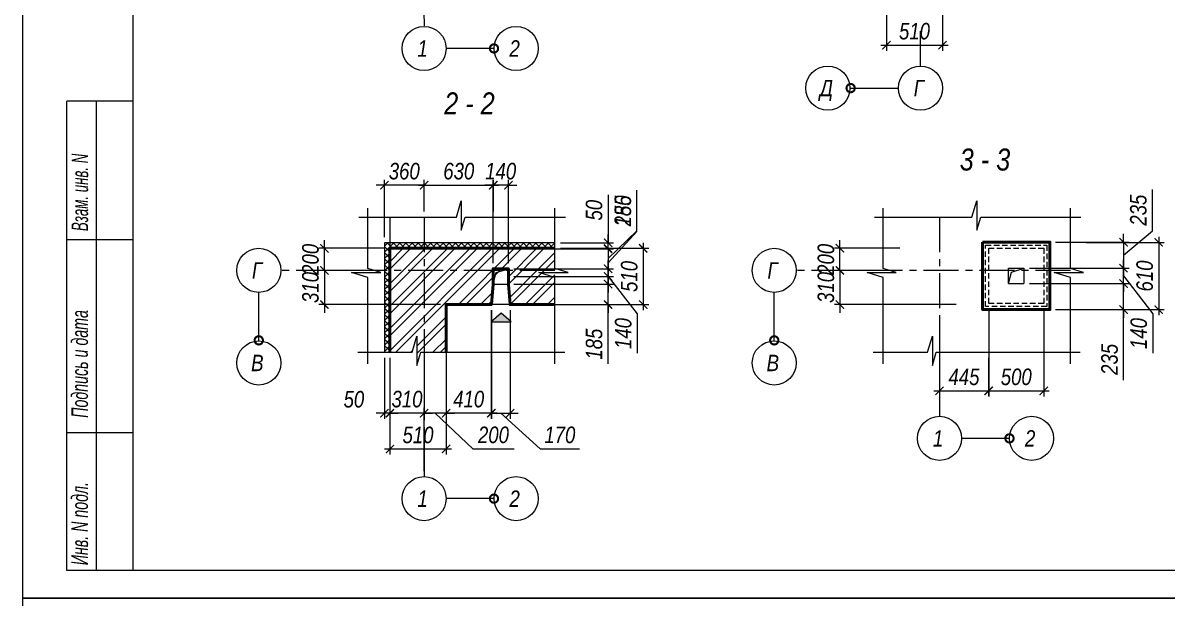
# Model space of a CAD drawing. Header units: millimetres. Extents: x 1582001 to 3303937, y 226471 to 491235.
# Drawn here: x 1708001 to 1728773, y 320955 to 331386 of the extents above; entities that cross this region are included whole.
import ezdxf
from ezdxf.enums import TextEntityAlignment as Align

# ---------------------------------------------------------------- set-up
doc = ezdxf.new("R2010")
doc.units = ezdxf.units.MM
for name, pattern in [('CENTER', [50.8, 31.75, -6.35, 6.35, -6.35]), ('DASHDOT', [25.4, 12.7, -6.35, 0, -6.35]), ('DASHED', [0.75, 0.5, -0.25])]:
    doc.linetypes.add(name, pattern=pattern)
doc.layers.get('Defpoints').update_dxf_attribs({"color": 255, "lineweight": 30})
for name, color, linetype, lineweight in [('A-Wall-G', 22, 'Continuous', 50), ('Лестница', 74, 'Continuous', 25), ('Оси', 251, 'CENTER', 9), ('Перегородки', 202, 'Continuous', 30), ('Размеры', 7, 'Continuous', 18), ('Стены несущие', 7, 'Continuous', 40), ('тонкие', 163, 'Continuous', 20), ('Утеплитель', 145, 'Continuous', 9), ('Штриховки', 251, 'Continuous', 20)]:
    doc.layers.add(name, color=color, linetype=linetype, lineweight=lineweight)
doc.layers.add('Формуляр', color=138, linetype='Continuous')
doc.styles.add('GOST 2.304', font='ARIALNI.TTF', dxfattribs={"width": 0.98, "height": 300})
doc.styles.add('STYLE1', font='ARIALNI.TTF', dxfattribs={"height": 300})
doc.styles.add('стиль1', font='ARIALNI.TTF', dxfattribs={"width": 0.98, "height": 300})
doc.dimstyles.new('50', dxfattribs={"dimtxt": 270, "dimasz": 150, "dimexe": 100, "dimexo": 100, "dimgap": 100, "dimtad": 1, "dimdec": 0, "dimlfac": 0.5, "dimzin": 0, "dimdsep": 46, "dimtxsty": 'стиль1', "dimblk": 'ARCHTICK', "dimcen": 0, "dimdle": 100, "dimclrd": 256, "dimclre": 256, "dimclrt": 256, "dimadec": 0, "dimazin": 0, "dimtfac": 1, "dimtdec": 0, "dimtix": 1, "dimtmove": 1, "dimatfit": 0, "dimldrblk": 'DOTSMALL', "dimfxl": 0, "dimtolj": 1, "dimtzin": 0, "dimlwd": -1, "dimlwe": -1, "dimarcsym": 0})

# ---------------------------------------------------------------- blocks, each defined once
blk = doc.blocks.new('_ArchTick')
at = {"color": 0, "linetype": 'ByBlock', "const_width": 0.15}
blk.add_lwpolyline([(-0.5, -0.5), (0.5, 0.5)], dxfattribs=at)
blk = doc.blocks.new('*D914')
at = {"layer": 'Defpoints', "color": 0, "lineweight": -3, "ltscale": 100, "transparency": 16777216}
for p in [(1716505, 326278), (1716845, 326278), (1716845, 324308)]:
    blk.add_point(p, dxfattribs=at)
at = {"layer": 'Размеры', "ltscale": 100, "transparency": 16777216}
for p, q in [((1716505, 326178), (1716505, 324208)), ((1716845, 326178), (1716845, 324208)), ((1716505, 324308), (1716355, 324308)), ((1716505, 324308), (1716845, 324308)), ((1716505, 324308), (1716845, 324308)), ((1716675, 324308), (1717391, 323660)), ((1716845, 324308), (1716995, 324308)), ((1717391, 323660), (1718106, 323660))]:
    blk.add_line(p, q, dxfattribs=at)
at = {"layer": 'Размеры', "ltscale": 100, "transparency": 16777216, "xscale": 150, "yscale": 150, "zscale": 150}
blk.add_blockref('_ArchTick', (1716505, 324308), dxfattribs=at)
at = {"layer": 'Размеры', "ltscale": 100, "transparency": 16777216, "xscale": 150, "yscale": 150, "zscale": 150, "rotation": 180}
blk.add_blockref('_ArchTick', (1716845, 324308), dxfattribs=at)
at = {"layer": 'Размеры', "ltscale": 100, "transparency": 16777216, "insert": (1717749, 323913), "char_height": 300, "attachment_point": 5, "style": 'стиль1'}
blk.add_mtext('\\A1;170', dxfattribs=at)
blk = doc.blocks.new('_DotSmall')
at = {"color": 0, "linetype": 'ByBlock', "const_width": 0.5}
blk.add_lwpolyline([(-0.0625, 0, 1), (0.0625, 0, 1)], format="xyb", close=True, dxfattribs=at)
blk = doc.blocks.new('*D915')
at = {"layer": 'Defpoints', "color": 0, "lineweight": -3, "ltscale": 100, "transparency": 16777216}
for p in [(1715684, 326278), (1716504, 326278), (1715684, 324308)]:
    blk.add_point(p, dxfattribs=at)
at = {"layer": 'Размеры', "ltscale": 100, "transparency": 16777216}
for p, q in [((1715684, 326178), (1715684, 324208)), ((1716504, 326178), (1716504, 324208)), ((1716604, 324308), (1715584, 324308))]:
    blk.add_line(p, q, dxfattribs=at)
at = {"layer": 'Размеры', "ltscale": 100, "transparency": 16777216, "xscale": 150, "yscale": 150, "zscale": 150, "rotation": 180}
blk.add_blockref('_ArchTick', (1715684, 324308), dxfattribs=at)
at = {"layer": 'Размеры', "ltscale": 100, "transparency": 16777216, "xscale": 150, "yscale": 150, "zscale": 150}
blk.add_blockref('_ArchTick', (1716504, 324308), dxfattribs=at)
at = {"layer": 'Размеры', "ltscale": 100, "transparency": 16777216, "insert": (1716094, 324562), "char_height": 300, "attachment_point": 5, "style": 'стиль1'}
blk.add_mtext('\\A1;410', dxfattribs=at)
blk = doc.blocks.new('*D916')
at = {"layer": 'Defpoints', "color": 0, "lineweight": -3, "ltscale": 100, "transparency": 16777216}
for p in [(1715684, 325413), (1715284, 324308), (1715284, 323158)]:
    blk.add_point(p, dxfattribs=at)
at = {"layer": 'Размеры', "ltscale": 100, "transparency": 16777216}
for p, q in [((1715684, 325313), (1715684, 324208)), ((1715284, 324308), (1715134, 324308)), ((1715284, 323258), (1715284, 324408)), ((1715684, 324308), (1715284, 324308)), ((1715684, 324308), (1715284, 324308)), ((1715484, 324308), (1716172, 323660)), ((1715684, 324308), (1715834, 324308)), ((1716172, 323660), (1716917, 323660))]:
    blk.add_line(p, q, dxfattribs=at)
at = {"layer": 'Размеры', "ltscale": 100, "transparency": 16777216, "xscale": 150, "yscale": 150, "zscale": 150}
blk.add_blockref('_ArchTick', (1715284, 324308), dxfattribs=at)
at = {"layer": 'Размеры', "ltscale": 100, "transparency": 16777216, "xscale": 150, "yscale": 150, "zscale": 150, "rotation": 180}
blk.add_blockref('_ArchTick', (1715684, 324308), dxfattribs=at)
at = {"layer": 'Размеры', "ltscale": 100, "transparency": 16777216, "insert": (1716544, 323913), "char_height": 300, "attachment_point": 5, "style": 'стиль1'}
blk.add_mtext('\\A1;200', dxfattribs=at)
blk = doc.blocks.new('*D917')
at = {"layer": 'Defpoints', "color": 0, "lineweight": -3, "ltscale": 100, "transparency": 16777216}
for p in [(1714664, 325413), (1715284, 325413), (1714664, 324308)]:
    blk.add_point(p, dxfattribs=at)
at = {"layer": 'Размеры', "ltscale": 100, "transparency": 16777216}
for p, q in [((1714664, 325313), (1714664, 324208)), ((1715284, 325313), (1715284, 324208)), ((1714664, 324308), (1714514, 324308)), ((1715284, 324308), (1714664, 324308)), ((1715284, 324308), (1715434, 324308))]:
    blk.add_line(p, q, dxfattribs=at)
at = {"layer": 'Размеры', "ltscale": 100, "transparency": 16777216, "xscale": 150, "yscale": 150, "zscale": 150}
blk.add_blockref('_ArchTick', (1714664, 324308), dxfattribs=at)
at = {"layer": 'Размеры', "ltscale": 100, "transparency": 16777216, "xscale": 150, "yscale": 150, "zscale": 150, "rotation": 180}
blk.add_blockref('_ArchTick', (1715284, 324308), dxfattribs=at)
at = {"layer": 'Размеры', "ltscale": 100, "transparency": 16777216, "insert": (1714974, 324562), "char_height": 300, "attachment_point": 5, "style": 'стиль1'}
blk.add_mtext('\\A1;310', dxfattribs=at)
blk = doc.blocks.new('*D918')
at = {"layer": 'Defpoints', "color": 0, "lineweight": -3, "ltscale": 100, "transparency": 16777216}
for p in [(1716536, 328443), (1716536, 326929), (1716815, 326929)]:
    blk.add_point(p, dxfattribs=at)
at = {"layer": 'Размеры', "ltscale": 100, "transparency": 16777216}
for p, q in [((1716536, 328443), (1716386, 328443)), ((1716536, 327029), (1716536, 328543)), ((1716815, 328443), (1716536, 328443)), ((1716815, 327029), (1716815, 328543)), ((1716815, 328443), (1716965, 328443))]:
    blk.add_line(p, q, dxfattribs=at)
at = {"layer": 'Размеры', "ltscale": 100, "transparency": 16777216, "xscale": 150, "yscale": 150, "zscale": 150}
blk.add_blockref('_ArchTick', (1716536, 328443), dxfattribs=at)
at = {"layer": 'Размеры', "ltscale": 100, "transparency": 16777216, "xscale": 150, "yscale": 150, "zscale": 150, "rotation": 180}
blk.add_blockref('_ArchTick', (1716815, 328443), dxfattribs=at)
at = {"layer": 'Размеры', "ltscale": 100, "transparency": 16777216, "insert": (1716675, 328696), "char_height": 300, "attachment_point": 5, "style": 'стиль1'}
blk.add_mtext('\\A1;140', dxfattribs=at)
blk = doc.blocks.new('*D919')
at = {"layer": 'Defpoints', "color": 0, "lineweight": -3, "ltscale": 100, "transparency": 16777216}
for p in [(1716543, 328443), (1715284, 327865), (1716543, 327865)]:
    blk.add_point(p, dxfattribs=at)
at = {"layer": 'Размеры', "ltscale": 100, "transparency": 16777216}
for p, q in [((1715184, 328443), (1716643, 328443)), ((1715284, 327965), (1715284, 328543)), ((1716543, 327965), (1716543, 328543))]:
    blk.add_line(p, q, dxfattribs=at)
at = {"layer": 'Размеры', "ltscale": 100, "transparency": 16777216, "xscale": 150, "yscale": 150, "zscale": 150, "rotation": 180}
blk.add_blockref('_ArchTick', (1715284, 328443), dxfattribs=at)
at = {"layer": 'Размеры', "ltscale": 100, "transparency": 16777216, "xscale": 150, "yscale": 150, "zscale": 150}
blk.add_blockref('_ArchTick', (1716543, 328443), dxfattribs=at)
at = {"layer": 'Размеры', "ltscale": 100, "transparency": 16777216, "insert": (1715914, 328696), "char_height": 300, "attachment_point": 5, "style": 'стиль1'}
blk.add_mtext('\\A1;630', dxfattribs=at)
blk = doc.blocks.new('*D920')
at = {"layer": 'Defpoints', "color": 0, "lineweight": -3, "ltscale": 100, "transparency": 16777216}
for p in [(1714564, 328443), (1715284, 327865), (1714564, 327398)]:
    blk.add_point(p, dxfattribs=at)
at = {"layer": 'Размеры', "ltscale": 100, "transparency": 16777216}
for p, q in [((1714564, 328443), (1714414, 328443)), ((1714564, 327498), (1714564, 328543)), ((1715284, 328443), (1714564, 328443)), ((1715284, 327965), (1715284, 328543)), ((1715284, 328443), (1715434, 328443))]:
    blk.add_line(p, q, dxfattribs=at)
at = {"layer": 'Размеры', "ltscale": 100, "transparency": 16777216, "xscale": 150, "yscale": 150, "zscale": 150}
blk.add_blockref('_ArchTick', (1714564, 328443), dxfattribs=at)
at = {"layer": 'Размеры', "ltscale": 100, "transparency": 16777216, "xscale": 150, "yscale": 150, "zscale": 150, "rotation": 180}
blk.add_blockref('_ArchTick', (1715284, 328443), dxfattribs=at)
at = {"layer": 'Размеры', "ltscale": 100, "transparency": 16777216, "insert": (1714924, 328696), "char_height": 300, "attachment_point": 5, "style": 'стиль1'}
blk.add_mtext('\\A1;360', dxfattribs=at)
blk = doc.blocks.new('*D921')
at = {"layer": 'Defpoints', "color": 0, "lineweight": -3, "ltscale": 100, "transparency": 16777216}
for p in [(1714664, 325413), (1715684, 325413), (1715684, 323659)]:
    blk.add_point(p, dxfattribs=at)
at = {"layer": 'Размеры', "ltscale": 100, "transparency": 16777216}
for p, q in [((1714664, 325313), (1714664, 323559)), ((1715684, 325313), (1715684, 323559)), ((1714564, 323659), (1715784, 323659))]:
    blk.add_line(p, q, dxfattribs=at)
at = {"layer": 'Размеры', "ltscale": 100, "transparency": 16777216, "xscale": 150, "yscale": 150, "zscale": 150, "rotation": 180}
blk.add_blockref('_ArchTick', (1714664, 323659), dxfattribs=at)
at = {"layer": 'Размеры', "ltscale": 100, "transparency": 16777216, "xscale": 150, "yscale": 150, "zscale": 150}
blk.add_blockref('_ArchTick', (1715684, 323659), dxfattribs=at)
at = {"layer": 'Размеры', "ltscale": 100, "transparency": 16777216, "insert": (1715174, 323912), "char_height": 300, "attachment_point": 5, "style": 'стиль1'}
blk.add_mtext('\\A1;510', dxfattribs=at)
blk = doc.blocks.new('*D922')
at = {"layer": 'Defpoints', "color": 0, "lineweight": -3, "ltscale": 100, "transparency": 16777216}
for p in [(1714564, 325413), (1714664, 325413), (1714564, 324308)]:
    blk.add_point(p, dxfattribs=at)
at = {"layer": 'Размеры', "ltscale": 100, "transparency": 16777216}
for p, q in [((1714564, 325313), (1714564, 324208)), ((1714664, 325313), (1714664, 324208)), ((1714564, 324308), (1714414, 324308)), ((1714664, 324308), (1714564, 324308)), ((1714664, 324308), (1714814, 324308))]:
    blk.add_line(p, q, dxfattribs=at)
at = {"layer": 'Размеры', "ltscale": 100, "transparency": 16777216, "xscale": 150, "yscale": 150, "zscale": 150}
blk.add_blockref('_ArchTick', (1714564, 324308), dxfattribs=at)
at = {"layer": 'Размеры', "ltscale": 100, "transparency": 16777216, "xscale": 150, "yscale": 150, "zscale": 150, "rotation": 180}
blk.add_blockref('_ArchTick', (1714664, 324308), dxfattribs=at)
at = {"layer": 'Размеры', "ltscale": 100, "transparency": 16777216, "insert": (1714010, 324559), "char_height": 300, "attachment_point": 5, "style": 'стиль1'}
blk.add_mtext('\\A1;50', dxfattribs=at)
blk = doc.blocks.new('*D923')
at = {"layer": 'Defpoints', "color": 0, "lineweight": -3, "ltscale": 100, "transparency": 16777216}
for p in [(1717660, 327298), (1716816, 326928), (1718624, 326928)]:
    blk.add_point(p, dxfattribs=at)
at = {"layer": 'Размеры', "ltscale": 100, "transparency": 16777216}
for p, q in [((1719147, 327616), (1719147, 328334)), ((1718624, 327113), (1719147, 327616)), ((1718624, 327298), (1718624, 327448)), ((1717760, 327298), (1718724, 327298)), ((1718624, 327298), (1718624, 326928)), ((1718624, 327298), (1718624, 326928)), ((1716916, 326928), (1718724, 326928)), ((1718624, 326928), (1718624, 326778))]:
    blk.add_line(p, q, dxfattribs=at)
at = {"layer": 'Размеры', "ltscale": 100, "transparency": 16777216, "xscale": 150, "yscale": 150, "zscale": 150}
for p, rotation in [((1718624, 327298), 270), ((1718624, 326928), 90)]:
    blk.add_blockref('_ArchTick', p, dxfattribs=dict(at, rotation=rotation))
at = {"layer": 'Размеры', "ltscale": 100, "transparency": 16777216, "insert": (1718894, 327975), "char_height": 300, "attachment_point": 5, "rotation": 90, "style": 'стиль1'}
blk.add_mtext('\\A1;185', dxfattribs=at)
blk = doc.blocks.new('*D924')
at = {"layer": 'Defpoints', "color": 0, "lineweight": -3, "ltscale": 100, "transparency": 16777216}
for p in [(1716816, 326928), (1718624, 326928), (1716815, 326649)]:
    blk.add_point(p, dxfattribs=at)
at = {"layer": 'Размеры', "ltscale": 100, "transparency": 16777216}
for p, q in [((1718624, 326928), (1718624, 327078)), ((1716916, 326928), (1718724, 326928)), ((1718624, 326649), (1718624, 326928)), ((1718624, 326649), (1718624, 326928)), ((1718624, 326788), (1719154, 326110)), ((1716915, 326649), (1718724, 326649)), ((1718624, 326649), (1718624, 326499)), ((1719154, 326110), (1719154, 325395))]:
    blk.add_line(p, q, dxfattribs=at)
at = {"layer": 'Размеры', "ltscale": 100, "transparency": 16777216, "xscale": 150, "yscale": 150, "zscale": 150}
for p, rotation in [((1718624, 326928), 270), ((1718624, 326649), 90)]:
    blk.add_blockref('_ArchTick', p, dxfattribs=dict(at, rotation=rotation))
at = {"layer": 'Размеры', "ltscale": 100, "transparency": 16777216, "insert": (1718900, 325753), "char_height": 300, "attachment_point": 5, "rotation": 90, "style": 'стиль1'}
blk.add_mtext('\\A1;140', dxfattribs=at)
blk = doc.blocks.new('*D925')
at = {"layer": 'Defpoints', "color": 0, "lineweight": -3, "ltscale": 100, "transparency": 16777216}
for p in [(1716815, 326649), (1718624, 326649), (1716845, 326278)]:
    blk.add_point(p, dxfattribs=at)
at = {"layer": 'Размеры', "ltscale": 100, "transparency": 16777216}
for p, q in [((1718624, 326649), (1718624, 326799)), ((1716915, 326649), (1718724, 326649)), ((1718624, 326278), (1718624, 326649)), ((1718624, 326278), (1718624, 326649)), ((1716945, 326278), (1718724, 326278)), ((1718624, 326278), (1718624, 326128)), ((1718624, 325201), (1718624, 326278))]:
    blk.add_line(p, q, dxfattribs=at)
at = {"layer": 'Размеры', "ltscale": 100, "transparency": 16777216, "xscale": 150, "yscale": 150, "zscale": 150}
for p, rotation in [((1718624, 326649), 270), ((1718624, 326278), 90)]:
    blk.add_blockref('_ArchTick', p, dxfattribs=dict(at, rotation=rotation))
at = {"layer": 'Размеры', "ltscale": 100, "transparency": 16777216, "insert": (1718371, 325560), "char_height": 300, "attachment_point": 5, "rotation": 90, "style": 'стиль1'}
blk.add_mtext('\\A1;185', dxfattribs=at)
blk = doc.blocks.new('*D926')
at = {"layer": 'Defpoints', "color": 0, "lineweight": -3, "ltscale": 100, "transparency": 16777216}
for p in [(1717660, 327398), (1718624, 327398), (1717660, 327298)]:
    blk.add_point(p, dxfattribs=at)
at = {"layer": 'Размеры', "ltscale": 100, "transparency": 16777216}
for p, q in [((1718624, 328266), (1718624, 327398)), ((1717760, 327398), (1718724, 327398)), ((1718624, 327398), (1718624, 327548)), ((1718624, 327298), (1718624, 327398)), ((1718624, 327298), (1718624, 327398)), ((1717760, 327298), (1718724, 327298)), ((1718624, 327298), (1718624, 327148))]:
    blk.add_line(p, q, dxfattribs=at)
at = {"layer": 'Размеры', "ltscale": 100, "transparency": 16777216, "xscale": 150, "yscale": 150, "zscale": 150}
for p, rotation in [((1718624, 327398), 270), ((1718624, 327298), 90)]:
    blk.add_blockref('_ArchTick', p, dxfattribs=dict(at, rotation=rotation))
at = {"layer": 'Размеры', "ltscale": 100, "transparency": 16777216, "insert": (1718371, 327989), "char_height": 300, "attachment_point": 5, "rotation": 90, "style": 'стиль1'}
blk.add_mtext('\\A1;50', dxfattribs=at)
blk = doc.blocks.new('*D927')
at = {"layer": 'Defpoints', "color": 0, "lineweight": -3, "ltscale": 100, "transparency": 16777216}
for p in [(1713475, 327298), (1714664, 327298), (1714664, 326898)]:
    blk.add_point(p, dxfattribs=at)
at = {"layer": 'Размеры', "ltscale": 100, "transparency": 16777216}
for p, q in [((1713475, 327298), (1713475, 327448)), ((1714564, 327298), (1713375, 327298)), ((1713475, 326898), (1713475, 327298)), ((1714564, 326898), (1713375, 326898)), ((1713475, 326898), (1713475, 326748))]:
    blk.add_line(p, q, dxfattribs=at)
at = {"layer": 'Размеры', "ltscale": 100, "transparency": 16777216, "xscale": 150, "yscale": 150, "zscale": 150}
for p, rotation in [((1713475, 327298), 270), ((1713475, 326898), 90)]:
    blk.add_blockref('_ArchTick', p, dxfattribs=dict(at, rotation=rotation))
at = {"layer": 'Размеры', "ltscale": 100, "transparency": 16777216, "insert": (1713222, 327098), "char_height": 300, "attachment_point": 5, "rotation": 90, "style": 'стиль1'}
blk.add_mtext('\\A1;200', dxfattribs=at)
blk = doc.blocks.new('*D928')
at = {"layer": 'Defpoints', "color": 0, "lineweight": -3, "ltscale": 100, "transparency": 16777216}
for p in [(1714664, 326898), (1713475, 326278), (1715684, 326278)]:
    blk.add_point(p, dxfattribs=at)
at = {"layer": 'Размеры', "ltscale": 100, "transparency": 16777216}
for p, q in [((1713475, 326898), (1713475, 327048)), ((1714564, 326898), (1713375, 326898)), ((1713475, 326898), (1713475, 326278)), ((1715584, 326278), (1713375, 326278)), ((1713475, 326278), (1713475, 326128))]:
    blk.add_line(p, q, dxfattribs=at)
at = {"layer": 'Размеры', "ltscale": 100, "transparency": 16777216, "xscale": 150, "yscale": 150, "zscale": 150}
for p, rotation in [((1713475, 326898), 270), ((1713475, 326278), 90)]:
    blk.add_blockref('_ArchTick', p, dxfattribs=dict(at, rotation=rotation))
at = {"layer": 'Размеры', "ltscale": 100, "transparency": 16777216, "insert": (1713222, 326588), "char_height": 300, "attachment_point": 5, "rotation": 90, "style": 'стиль1'}
blk.add_mtext('\\A1;310', dxfattribs=at)
blk = doc.blocks.new('*D929')
at = {"layer": 'Defpoints', "color": 0, "lineweight": -3, "ltscale": 100, "transparency": 16777216}
for p in [(1717842, 327298), (1717842, 326278), (1719262, 326278)]:
    blk.add_point(p, dxfattribs=at)
at = {"layer": 'Размеры', "ltscale": 100, "transparency": 16777216}
for p, q in [((1719262, 327398), (1719262, 326178)), ((1717942, 327298), (1719362, 327298)), ((1717942, 326278), (1719362, 326278))]:
    blk.add_line(p, q, dxfattribs=at)
at = {"layer": 'Размеры', "ltscale": 100, "transparency": 16777216, "xscale": 150, "yscale": 150, "zscale": 150}
for p, rotation in [((1719262, 327298), 90), ((1719262, 326278), 270)]:
    blk.add_blockref('_ArchTick', p, dxfattribs=dict(at, rotation=rotation))
at = {"layer": 'Размеры', "ltscale": 100, "transparency": 16777216, "insert": (1719009, 326788), "char_height": 300, "attachment_point": 5, "rotation": 90, "style": 'стиль1'}
blk.add_mtext('\\A1;510', dxfattribs=at)
blk = doc.blocks.new('*D930')
at = {"layer": 'Defpoints', "color": 0, "lineweight": -3, "ltscale": 100, "transparency": 16777216}
for p in [(1724640, 326054), (1725530, 325413), (1725530, 324714)]:
    blk.add_point(p, dxfattribs=at)
at = {"layer": 'Размеры', "ltscale": 100, "transparency": 16777216}
for p, q in [((1724640, 325954), (1724640, 324614)), ((1725530, 325313), (1725530, 324614)), ((1724540, 324714), (1725630, 324714))]:
    blk.add_line(p, q, dxfattribs=at)
at = {"layer": 'Размеры', "ltscale": 100, "transparency": 16777216, "xscale": 150, "yscale": 150, "zscale": 150, "rotation": 180}
blk.add_blockref('_ArchTick', (1724640, 324714), dxfattribs=at)
at = {"layer": 'Размеры', "ltscale": 100, "transparency": 16777216, "xscale": 150, "yscale": 150, "zscale": 150}
blk.add_blockref('_ArchTick', (1725530, 324714), dxfattribs=at)
at = {"layer": 'Размеры', "ltscale": 100, "transparency": 16777216, "insert": (1725085, 324966), "char_height": 300, "attachment_point": 5, "style": 'стиль1'}
blk.add_mtext('\\A1;445', dxfattribs=at)
blk = doc.blocks.new('*D933')
at = {"layer": 'Defpoints', "color": 0, "lineweight": -3, "ltscale": 100, "transparency": 16777216}
for p in [(1726645, 327408), (1726174, 326938), (1727982, 326938)]:
    blk.add_point(p, dxfattribs=at)
at = {"layer": 'Размеры', "ltscale": 100, "transparency": 16777216}
for p, q in [((1728506, 327616), (1728506, 328364)), ((1727982, 327173), (1728506, 327616)), ((1726745, 327408), (1728082, 327408)), ((1727982, 327408), (1727982, 327558)), ((1727982, 327408), (1727982, 326938)), ((1727982, 327408), (1727982, 326938)), ((1726274, 326938), (1728082, 326938)), ((1727982, 326938), (1727982, 326788))]:
    blk.add_line(p, q, dxfattribs=at)
at = {"layer": 'Размеры', "ltscale": 100, "transparency": 16777216, "xscale": 150, "yscale": 150, "zscale": 150}
for p, rotation in [((1727982, 327408), 270), ((1727982, 326938), 90)]:
    blk.add_blockref('_ArchTick', p, dxfattribs=dict(at, rotation=rotation))
at = {"layer": 'Размеры', "ltscale": 100, "transparency": 16777216, "insert": (1728252, 327990), "char_height": 300, "attachment_point": 5, "rotation": 90, "style": 'стиль1'}
blk.add_mtext('\\A1;235', dxfattribs=at)
blk = doc.blocks.new('*D934')
at = {"layer": 'Defpoints', "color": 0, "lineweight": -3, "ltscale": 100, "transparency": 16777216}
for p in [(1726174, 326938), (1727982, 326938), (1726174, 326658)]:
    blk.add_point(p, dxfattribs=at)
at = {"layer": 'Размеры', "ltscale": 100, "transparency": 16777216}
for p, q in [((1727982, 326938), (1727982, 327088)), ((1726274, 326938), (1728082, 326938)), ((1727982, 326658), (1727982, 326938)), ((1727982, 326658), (1727982, 326938)), ((1727982, 326798), (1728512, 326110)), ((1726274, 326658), (1728082, 326658)), ((1727982, 326658), (1727982, 326508)), ((1728512, 326110), (1728512, 325395))]:
    blk.add_line(p, q, dxfattribs=at)
at = {"layer": 'Размеры', "ltscale": 100, "transparency": 16777216, "xscale": 150, "yscale": 150, "zscale": 150}
for p, rotation in [((1727982, 326938), 270), ((1727982, 326658), 90)]:
    blk.add_blockref('_ArchTick', p, dxfattribs=dict(at, rotation=rotation))
at = {"layer": 'Размеры', "ltscale": 100, "transparency": 16777216, "insert": (1728259, 325753), "char_height": 300, "attachment_point": 5, "rotation": 90, "style": 'стиль1'}
blk.add_mtext('\\A1;140', dxfattribs=at)
blk = doc.blocks.new('*D935')
at = {"layer": 'Defpoints', "color": 0, "lineweight": -3, "ltscale": 100, "transparency": 16777216}
for p in [(1726174, 326658), (1727982, 326658), (1726645, 326188)]:
    blk.add_point(p, dxfattribs=at)
at = {"layer": 'Размеры', "ltscale": 100, "transparency": 16777216}
for p, q in [((1727982, 326658), (1727982, 326808)), ((1726274, 326658), (1728082, 326658)), ((1727982, 326188), (1727982, 326658)), ((1727982, 326188), (1727982, 326658)), ((1726745, 326188), (1728082, 326188)), ((1727982, 326188), (1727982, 326038)), ((1727982, 324910), (1727982, 326188))]:
    blk.add_line(p, q, dxfattribs=at)
at = {"layer": 'Размеры', "ltscale": 100, "transparency": 16777216, "xscale": 150, "yscale": 150, "zscale": 150}
for p, rotation in [((1727982, 326658), 270), ((1727982, 326188), 90)]:
    blk.add_blockref('_ArchTick', p, dxfattribs=dict(at, rotation=rotation))
at = {"layer": 'Размеры', "ltscale": 100, "transparency": 16777216, "insert": (1727729, 325284), "char_height": 300, "attachment_point": 5, "rotation": 90, "style": 'стиль1'}
blk.add_mtext('\\A1;235', dxfattribs=at)
blk = doc.blocks.new('*D936')
at = {"layer": 'Defpoints', "color": 0, "lineweight": -3, "ltscale": 100, "transparency": 16777216}
for p in [(1722833, 327298), (1724022, 327298), (1724022, 326898)]:
    blk.add_point(p, dxfattribs=at)
at = {"layer": 'Размеры', "ltscale": 100, "transparency": 16777216}
for p, q in [((1722833, 327298), (1722833, 327448)), ((1723922, 327298), (1722733, 327298)), ((1722833, 326898), (1722833, 327298)), ((1723922, 326898), (1722733, 326898)), ((1722833, 326898), (1722833, 326748))]:
    blk.add_line(p, q, dxfattribs=at)
at = {"layer": 'Размеры', "ltscale": 100, "transparency": 16777216, "xscale": 150, "yscale": 150, "zscale": 150}
for p, rotation in [((1722833, 327298), 270), ((1722833, 326898), 90)]:
    blk.add_blockref('_ArchTick', p, dxfattribs=dict(at, rotation=rotation))
at = {"layer": 'Размеры', "ltscale": 100, "transparency": 16777216, "insert": (1722580, 327098), "char_height": 300, "attachment_point": 5, "rotation": 90, "style": 'стиль1'}
blk.add_mtext('\\A1;200', dxfattribs=at)
blk = doc.blocks.new('*D931')
at = {"layer": 'Defpoints', "color": 0, "lineweight": -3, "ltscale": 100, "transparency": 16777216}
for p in [(1724022, 326898), (1722833, 326278), (1725042, 326278)]:
    blk.add_point(p, dxfattribs=at)
at = {"layer": 'Размеры', "ltscale": 100, "transparency": 16777216}
for p, q in [((1722833, 326898), (1722833, 327048)), ((1723922, 326898), (1722733, 326898)), ((1722833, 326898), (1722833, 326278)), ((1724942, 326278), (1722733, 326278)), ((1722833, 326278), (1722833, 326128))]:
    blk.add_line(p, q, dxfattribs=at)
at = {"layer": 'Размеры', "ltscale": 100, "transparency": 16777216, "xscale": 150, "yscale": 150, "zscale": 150}
for p, rotation in [((1722833, 326898), 270), ((1722833, 326278), 90)]:
    blk.add_blockref('_ArchTick', p, dxfattribs=dict(at, rotation=rotation))
at = {"layer": 'Размеры', "ltscale": 100, "transparency": 16777216, "insert": (1722580, 326588), "char_height": 300, "attachment_point": 5, "rotation": 90, "style": 'стиль1'}
blk.add_mtext('\\A1;310', dxfattribs=at)
blk = doc.blocks.new('*D932')
at = {"layer": 'Defpoints', "color": 0, "lineweight": -3, "ltscale": 100, "transparency": 16777216}
for p in [(1727206, 327406), (1727200, 326186), (1728620, 326186)]:
    blk.add_point(p, dxfattribs=at)
at = {"layer": 'Размеры', "ltscale": 100, "transparency": 16777216}
for p, q in [((1727306, 327406), (1728720, 327406)), ((1728620, 327506), (1728620, 326086)), ((1727300, 326186), (1728720, 326186))]:
    blk.add_line(p, q, dxfattribs=at)
at = {"layer": 'Размеры', "ltscale": 100, "transparency": 16777216, "xscale": 150, "yscale": 150, "zscale": 150}
for p, rotation in [((1728620, 327406), 90), ((1728620, 326186), 270)]:
    blk.add_blockref('_ArchTick', p, dxfattribs=dict(at, rotation=rotation))
at = {"layer": 'Размеры', "ltscale": 100, "transparency": 16777216, "insert": (1728367, 326796), "char_height": 300, "attachment_point": 5, "rotation": 90, "style": 'стиль1'}
blk.add_mtext('\\A1;610', dxfattribs=at)
blk = doc.blocks.new('*D937')
at = {"layer": 'Defpoints', "color": 0, "lineweight": -3, "ltscale": 100, "transparency": 16777216}
for p in [(1725534, 326298), (1726534, 326298), (1726534, 324713)]:
    blk.add_point(p, dxfattribs=at)
at = {"layer": 'Размеры', "ltscale": 100, "transparency": 16777216}
for p, q in [((1725534, 326198), (1725534, 324613)), ((1726534, 326198), (1726534, 324613)), ((1725434, 324713), (1726634, 324713))]:
    blk.add_line(p, q, dxfattribs=at)
at = {"layer": 'Размеры', "ltscale": 100, "transparency": 16777216, "xscale": 150, "yscale": 150, "zscale": 150, "rotation": 180}
blk.add_blockref('_ArchTick', (1725534, 324713), dxfattribs=at)
at = {"layer": 'Размеры', "ltscale": 100, "transparency": 16777216, "xscale": 150, "yscale": 150, "zscale": 150}
blk.add_blockref('_ArchTick', (1726534, 324713), dxfattribs=at)
at = {"layer": 'Размеры', "ltscale": 100, "transparency": 16777216, "insert": (1726034, 324966), "char_height": 300, "attachment_point": 5, "style": 'стиль1'}
blk.add_mtext('\\A1;500', dxfattribs=at)
blk = doc.blocks.new('*D948')
at = {"layer": 'Defpoints', "color": 0, "lineweight": -3, "ltscale": 100, "transparency": 16777216}
for p in [(1723677, 333042), (1724697, 333042), (1724697, 330982)]:
    blk.add_point(p, dxfattribs=at)
at = {"layer": 'Размеры', "ltscale": 100, "transparency": 16777216}
for p, q in [((1723677, 332942), (1723677, 330882)), ((1724697, 332942), (1724697, 330882)), ((1723577, 330982), (1724797, 330982))]:
    blk.add_line(p, q, dxfattribs=at)
at = {"layer": 'Размеры', "ltscale": 100, "transparency": 16777216, "xscale": 150, "yscale": 150, "zscale": 150, "rotation": 180}
blk.add_blockref('_ArchTick', (1723677, 330982), dxfattribs=at)
at = {"layer": 'Размеры', "ltscale": 100, "transparency": 16777216, "xscale": 150, "yscale": 150, "zscale": 150}
blk.add_blockref('_ArchTick', (1724697, 330982), dxfattribs=at)
at = {"layer": 'Размеры', "ltscale": 100, "transparency": 16777216, "insert": (1724187, 331235), "char_height": 300, "attachment_point": 5, "style": 'стиль1'}
blk.add_mtext('\\A1;510', dxfattribs=at)
blk = doc.blocks.new('*D979')
at = {"layer": 'Defpoints', "color": 0, "lineweight": -3, "ltscale": 100, "transparency": 16777216}
for p in [(1717176, 327288), (1716816, 326788), (1718624, 326788)]:
    blk.add_point(p, dxfattribs=at)
at = {"layer": 'Размеры', "ltscale": 100, "transparency": 16777216}
for p, q in [((1719148, 327606), (1719148, 328351)), ((1718624, 327038), (1719148, 327606)), ((1718624, 327288), (1718624, 327438)), ((1717276, 327288), (1718724, 327288)), ((1718624, 327288), (1718624, 326788)), ((1718624, 327288), (1718624, 326788)), ((1716916, 326788), (1718724, 326788)), ((1718624, 326788), (1718624, 326638))]:
    blk.add_line(p, q, dxfattribs=at)
at = {"layer": 'Размеры', "ltscale": 100, "transparency": 16777216, "xscale": 150, "yscale": 150, "zscale": 150}
for p, rotation in [((1718624, 327288), 270), ((1718624, 326788), 90)]:
    blk.add_blockref('_ArchTick', p, dxfattribs=dict(at, rotation=rotation))
at = {"layer": 'Размеры', "ltscale": 100, "transparency": 16777216, "insert": (1718894, 327978), "char_height": 300, "attachment_point": 5, "rotation": 90, "style": 'стиль1'}
blk.add_mtext('\\A1;250', dxfattribs=at)

msp = doc.modelspace()

# ---------------------------------------------------------------- hatches: boundary and pattern name
at = {"layer": 'тонкие'}
msp.add_hatch(color=256, dxfattribs=at).paths.add_polyline_path([(1716684.3, 326120.2), (1716867.2, 325967), (1716501.4, 325967)])
at = {"layer": 'Утеплитель'}
h = msp.add_hatch(dxfattribs=at)
h.set_pattern_fill('ANSI37', color=256, scale=25, style=0)
h.set_pattern_definition([(45, (45918.04, 106645.88), (-56.1266008, 56.1266008), []), (135, (45918.04, 106645.88), (-56.1266008, -56.1266008), [])])
h.paths.add_polyline_path([(1714563.9, 327298.2), (1714663.9, 327298.2), (1714663.9, 325413.4), (1714563.9, 325413.4)])
h.paths.add_polyline_path([(1717659.6, 327298.2), (1714563.9, 327298.2), (1714563.9, 327398.2), (1717659.6, 327398.2)])
at = {"layer": 'Штриховки', "ltscale": 100}
h = msp.add_hatch(dxfattribs=at)
h.set_pattern_fill('ANSI32', color=256, scale=30, style=0)
h.set_pattern_definition([(45, (45918.04, 106645.88), (-202.055763, 202.055763), []), (45, (46052.74, 106645.88), (-202.055763, 202.055763), [])])
h.paths.add_polyline_path([(1717659.6, 327298.2), (1717659.6, 326930.7), (1717898.2, 326859.2), (1717367, 326859.2), (1717659.6, 326771.9), (1717659.6, 326278.2), (1716845.3, 326278.2), (1716815.3, 326518.2), (1716815.3, 326798.2), (1716535.3, 326798.2), (1716535.3, 326518.2), (1716505.3, 326278.2), (1715683.9, 326278.2), (1715683.9, 325413.4), (1715224.8, 325413.4), (1715153.2, 325174.8), (1715153.2, 325706), (1715066, 325413.4), (1714663.9, 325413.4), (1714663.9, 327298.2), (1717659.6, 327298.2), (1717659.6, 326930.7), (1717898.2, 326859.2), (1717367, 326859.2), (1717659.6, 326771.9)])

# ---------------------------------------------------------------- linework, layer by layer
at = {"color": 0, "lineweight": -3, "ltscale": 100}
for points in [[(1714260, 325201.6), (1714260, 326771.9), (1713967.5, 326859.2), (1714498.7, 326859.2), (1714260, 326930.7), (1714260, 328024)], [(1714100.1, 327864.6), (1715872.6, 327864.6), (1715959.8, 328157.1), (1715959.8, 327625.9), (1716031.4, 327864.6), (1717849.3, 327864.6)], [(1717659.6, 325201.6), (1717659.6, 326771.9), (1717367, 326859.2), (1717898.2, 326859.2), (1717659.6, 326930.7), (1717659.6, 328024)], [(1723618.4, 325201.6), (1723618.4, 326771.9), (1723325.8, 326859.2), (1723857, 326859.2), (1723618.4, 326930.7), (1723618.4, 328024)], [(1723458.4, 327864.6), (1725230.9, 327864.6), (1725318.1, 328157.1), (1725318.1, 327625.9), (1725389.7, 327864.6), (1727207.6, 327864.6)], [(1727017.9, 325201.6), (1727017.9, 326771.9), (1726725.4, 326859.2), (1727256.6, 326859.2), (1727017.9, 326930.7), (1727017.9, 328024)], [(1714080.8, 325413.4), (1715066, 325413.4), (1715153.2, 325706), (1715153.2, 325174.8), (1715224.8, 325413.4), (1717838.5, 325413.4)], [(1723439.1, 325413.4), (1724424.3, 325413.4), (1724511.6, 325706), (1724511.6, 325174.8), (1724583.1, 325413.4), (1727196.8, 325413.4)]]:
    msp.add_lwpolyline(points, dxfattribs=at)
at = {"ltscale": 100}
for points in [[(1716535.3, 326648.7), (1716591, 326858.7), (1716815.3, 326928.7)], [(1725893.6, 326658.2), (1725949.3, 326868.3), (1726173.6, 326938.2)]]:
    msp.add_lwpolyline(points, dxfattribs=at)
at = {"color": 0, "lineweight": -3, "ltscale": 100}
msp.add_lwpolyline([(1716535.3, 326648.7), (1716815.3, 326648.7), (1716812.4, 326927.8), (1716535.3, 326928.7)], close=True, dxfattribs=at)
at = {"layer": 'A-Wall-G', "ltscale": 100}
msp.add_lwpolyline([(1725421.8, 327410), (1726645.4, 327410), (1726645.4, 326186.5), (1725421.8, 326186.5)], close=True, dxfattribs=at)
for points in [[(1717659.6, 327298.2), (1714663.9, 327298.2), (1714663.9, 325413.4)], [(1715683.9, 325413.4), (1715683.9, 326278.2), (1716505.3, 326278.2), (1716535.3, 326648.7), (1716535.7, 326928.7), (1716815.7, 326927.8), (1716815.3, 326648.7), (1716845.3, 326278.2), (1717659.6, 326278.2)]]:
    msp.add_lwpolyline(points, dxfattribs=at)
at = {"layer": 'Лестница'}
msp.add_lwpolyline([(1714663.9, 327864.6), (1714663.9, 327298.2), (1717659.6, 327298.2)], dxfattribs=at)
at = {"layer": 'Оси', "linetype": 'DASHDOT', "ltscale": 50}
msp.add_line((1724296.8, 330603.8), (1724296.8, 336568.8), dxfattribs=at)
at = {"layer": 'Оси', "ltscale": 20}
for p, q in [((1715183.9, 336029.6), (1715283.9, 331323.4)), ((1715283.9, 327864.6), (1715283.9, 323158.4)), ((1724642.2, 327864.6), (1724642.2, 324251.7)), ((1717659.6, 326898.2), (1712683, 326898.2)), ((1727017.9, 326898.2), (1722041.3, 326898.2))]:
    msp.add_line(p, q, dxfattribs=at)
at = {"layer": 'Оси', "linetype": 'Continuous'}
for centre in [(1715283.9, 330923.4), (1716954.4, 330923.4), (1722613.9, 330203.8), (1724296.8, 330203.8), (1712283, 326898.2), (1721641.3, 326898.2), (1712283, 325218.9), (1721641.3, 325218.9), (1724642.2, 323851.7), (1726312.7, 323851.7), (1715283.9, 322758.4), (1716954.4, 322758.4)]:
    msp.add_circle(centre, 400, dxfattribs=at)
at = {"layer": 'Перегородки', "color": 0, "lineweight": -3}
for p, q in [((1725893.6, 326938.2), (1726173.6, 326938.2)), ((1725893.6, 326658.2), (1725893.6, 326938.2)), ((1726173.6, 326938.2), (1726173.6, 326658.2)), ((1725893.6, 326658.2), (1726173.6, 326658.2))]:
    msp.add_line(p, q, dxfattribs=at)
at = {"layer": 'Размеры', "linetype": 'DASHED', "ltscale": 200}
for points in [[(1725477.7, 327354.1), (1726589.5, 327354.1), (1726589.5, 326242.3), (1725477.7, 326242.3)], [(1725533.6, 327298.2), (1726533.6, 327298.2), (1726533.6, 326298.2), (1725533.6, 326298.2)]]:
    msp.add_lwpolyline(points, close=True, dxfattribs=at)
at = {"layer": 'Стены несущие'}
msp.add_lwpolyline([(1714663.9, 325413.4), (1714663.9, 327298.2), (1717659.6, 327298.2)], dxfattribs=at)
at = {"layer": 'Стены несущие', "lineweight": -3}
msp.add_lwpolyline([(1717659.6, 326278.2), (1715683.9, 326278.2), (1715683.9, 325413.4)], dxfattribs=at)
at = {"layer": 'тонкие', "ltscale": 2}
msp.add_lwpolyline([(1716501.4, 325967), (1716867.2, 325967), (1716684.3, 326120.2), (1716501.4, 325967)], dxfattribs=at)
at = {"layer": 'Утеплитель'}
for points in [[(1717659.6, 327398.2), (1714563.9, 327398.2), (1714563.9, 325413.4)], [(1717847.4, 327398.2), (1717847.3, 327398.2)], [(1727205.8, 327398.2), (1727205.6, 327398.2)], [(1714663.9, 325413.4), (1714663.9, 327298.2), (1717659.6, 327298.2)]]:
    msp.add_lwpolyline(points, dxfattribs=at)
at = {"layer": 'Формуляр'}
for p, q in [((1708800.7, 321455), (1708800.7, 329967.2)), ((1710000.7, 329967.2), (1708800.7, 329967.2)), ((1709340.1, 321455), (1709340.1, 329967.2)), ((1710000.7, 327455), (1708800.7, 327455)), ((1710000.7, 323955), (1708800.7, 323955)), ((1710000.7, 323955), (1708800.7, 323955)), ((1710000.7, 321455), (1708800.7, 321455))]:
    msp.add_line(p, q, dxfattribs=at)
msp.add_lwpolyline([(1708000.7, 350654.9), (1750000.6, 350654.9), (1750000.6, 320955), (1708000.7, 320955)], close=True, dxfattribs=at)
at = {"layer": 'Формуляр', "color": 0}
for points in [[(1710000.7, 321455), (1710000.7, 350144.9), (1749500.6, 350144.9), (1749500.6, 321455)], [(1708000.7, 320955), (1750000.6, 320955), (1750000.6, 291255.1), (1708000.7, 291255.1)]]:
    msp.add_lwpolyline(points, close=True, dxfattribs=at)

# ---------------------------------------------------------------- texts
at = {"ltscale": 2, "char_height": 400, "width": 6897.222, "attachment_point": 1, "style": 'STYLE1'}
for s, insert in [('2 - 2', (1715649.6, 330126.4)), ('3 - 3', (1725008, 329108.5))]:
    msp.add_mtext(s, dxfattribs=dict(at, insert=insert))
at = {"layer": 'Оси', "linetype": 'Continuous', "ltscale": 100, "style": 'GOST 2.304'}
for s, p in [('1', (1715257.5, 330923.4)), ('2', (1716928, 330923.4)), ('Д', (1722587.6, 330203.8)), ('Г', (1724270.5, 330203.8)), ('Г', (1712256.7, 326898.2)), ('Г', (1721615, 326898.2)), ('В', (1712256.7, 325218.9)), ('В', (1721615, 325218.9)), ('1', (1724615.9, 323851.7)), ('2', (1726286.4, 323851.7)), ('1', (1715257.5, 322758.4)), ('2', (1716928, 322758.4))]:
    msp.add_text(s, height=297.2, dxfattribs=at).set_placement(p, align=Align.MIDDLE_CENTER)
at = {"layer": 'Формуляр', "linetype": 'Continuous', "style": 'STYLE1'}
for s, width, p in [('Взам. инв. N', 0.7, (1709184.6, 327610.4)), ('Подпись и дата', 0.75, (1709181.8, 324224.8)), ('Инв. N подл.', 0.75, (1709181.8, 321551.4))]:
    msp.add_text(s, height=300, rotation=90, dxfattribs=dict(at, width=width)).set_placement(p)

# ---------------------------------------------------------------- dimensions: what is measured, and where the dimension line sits
at = {"layer": 'Размеры', "ltscale": 100}
for base, p1, p2, picture, middle in [((1724696.8, 330982), (1723676.8, 333042.2), (1724696.8, 333042.2), '*D948', (1724186.8, 331235.2)), ((1714563.9, 328442.9), (1715283.9, 327864.6), (1714563.9, 327398.2), '*D920', (1714923.9, 328696.1)), ((1716543.3, 328442.9), (1715283.9, 327864.6), (1716543.3, 327864.6), '*D919', (1715913.6, 328696.1)), ((1716535.7, 328442.9), (1716815.3, 326928.7), (1716535.7, 326928.7), '*D918', (1716675.5, 328696.1)), ((1715683.9, 324308.4), (1716504.3, 326278.2), (1715683.9, 326278.2), '*D915', (1716094.1, 324561.6)), ((1725530.1, 324713.5), (1724640.2, 326053.7), (1725530.1, 325413.4), '*D930', (1725085.2, 324966.1)), ((1714663.9, 324308.4), (1715283.9, 325413.4), (1714663.9, 325413.4), '*D917', (1714973.9, 324561.6)), ((1715683.9, 323659.1), (1714663.9, 325413.4), (1715683.9, 325413.4), '*D921', (1715173.9, 323912.2))]:
    dim = msp.add_linear_dim(base=base, p1=p1, p2=p2, dimstyle='50', dxfattribs=at)
    dim.commit()
    dim.dimension.update_dxf_attribs({"geometry": picture, "text_midpoint": middle})
for base, p1, p2, picture, middle in [((1718624.2, 326787.8), (1717175.7, 327287.8), (1716815.7, 326787.8), '*D979', (1719147.7, 327705.8)), ((1718623.8, 326927.8), (1717659.6, 327298.2), (1716815.7, 326927.8), '*D923', (1719147.2, 327716.3)), ((1718623.8, 327398.2), (1717659.6, 327298.2), (1717659.6, 327398.2), '*D926', (1718370.6, 327988.5)), ((1727982.1, 326938.2), (1726645.4, 327408), (1726173.6, 326938.2), '*D933', (1728505.6, 327716.3)), ((1718623.8, 326927.8), (1716815.3, 326648.7), (1716815.7, 326927.8), '*D924', (1719153.6, 326010.2)), ((1727982.1, 326938.2), (1726173.6, 326658.2), (1726173.6, 326938.2), '*D934', (1728512, 326010.2)), ((1718623.8, 326648.7), (1716845.3, 326278.2), (1716815.3, 326648.7), '*D925', (1718370.6, 325559.6)), ((1727982.1, 326658.2), (1726645.4, 326188.5), (1726173.6, 326658.2), '*D935', (1727729, 325284.2))]:
    dim = msp.add_linear_dim(base=base, p1=p1, p2=p2, angle=90, dimstyle='50', dxfattribs=at)
    dim.commit()
    dim.dimension.update_dxf_attribs({"geometry": picture, "text_midpoint": middle, "dimtype": 160})
for base, p1, p2, picture, middle in [((1713474.8, 327298.2), (1714663.9, 326898.2), (1714663.9, 327298.2), '*D927', (1713221.6, 327098.2)), ((1719261.9, 326278.2), (1717842.1, 327298.2), (1717842.1, 326278.2), '*D929', (1719008.7, 326788.2)), ((1722833.1, 327298.2), (1724022.2, 326898.2), (1724022.2, 327298.2), '*D936', (1722579.9, 327098.2)), ((1728620.2, 326186.5), (1727205.8, 327406), (1727200.4, 326186.5), '*D932', (1728367, 326796.2)), ((1713474.8, 326278.2), (1714663.9, 326898.2), (1715683.9, 326278.2), '*D928', (1713221.6, 326588.2)), ((1722833.1, 326278.2), (1724022.2, 326898.2), (1725042.2, 326278.2), '*D931', (1722579.9, 326588.2))]:
    dim = msp.add_linear_dim(base=base, p1=p1, p2=p2, angle=90, dimstyle='50', dxfattribs=at)
    dim.commit()
    dim.dimension.update_dxf_attribs({"geometry": picture, "text_midpoint": middle})
for base, p1, p2, picture, middle in [((1716845.3, 324308.4), (1716505.3, 326278.2), (1716845.3, 326278.2), '*D914', (1717491.2, 323659.9)), ((1726533.6, 324712.5), (1725533.6, 326298.2), (1726533.6, 326298.2), '*D937', (1726033.6, 324712.5)), ((1714563.9, 324308.4), (1714663.9, 325413.4), (1714563.9, 325413.4), '*D922', (1714010, 324305.6)), ((1715283.9, 324308.4), (1715683.9, 325413.4), (1715283.9, 323158.4), '*D916', (1716271.6, 323659.9))]:
    dim = msp.add_linear_dim(base=base, p1=p1, p2=p2, dimstyle='50', dxfattribs=at)
    dim.commit()
    dim.dimension.update_dxf_attribs({"geometry": picture, "text_midpoint": middle, "dimtype": 160})

# ---------------------------------------------------------------- leaders
at = {"layer": 'Оси', "linetype": 'Continuous'}
for points in [[(1716553, 330923.4), (1715683.9, 330923.4)], [(1723027.6, 330203.8), (1723896.8, 330203.8)], [(1712283, 325629.1), (1712283, 326498.2)], [(1721641.3, 325629.1), (1721641.3, 326498.2)], [(1725911.4, 323851.7), (1725042.2, 323851.7)], [(1716553, 322758.4), (1715683.9, 322758.4)]]:
    msp.add_leader(points, dimstyle='50', override={"dimasz": 300, "dimgap": 100, "dimtad": 0}, dxfattribs=at)

doc.saveas('drawing.dxf')
